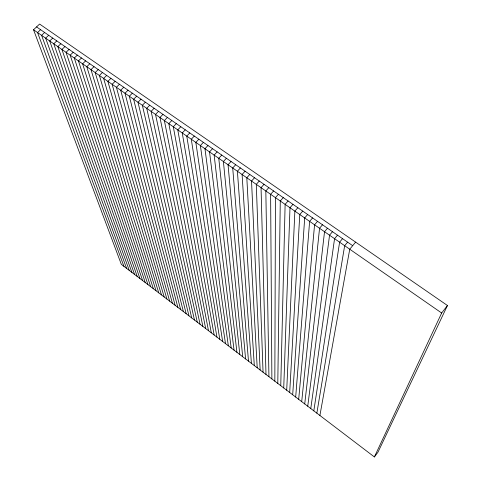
<?xml version="1.0" encoding="UTF-8"?>
<svg xmlns="http://www.w3.org/2000/svg" width="481" height="481" viewBox="0 0 481 481"><rect width="100%" height="100%" fill="white"/><g stroke="black" fill="none" stroke-linecap="round" stroke-linejoin="round"><path stroke-width="0.72" d="M274.837 381.192L275.445 197.649L278.415 194.27M277.796 383.441L280.273 201.004L283.249 197.613M280.76 385.696L285.125 204.365L288.095 200.968M283.73 387.963L289.989 207.744L292.959 204.335M286.712 390.229L294.871 211.135L297.835 207.714M289.694 392.496L299.771 214.532L302.735 211.099M292.688 394.775L304.689 217.947L307.654 214.502M295.683 397.053L309.62 221.368L312.584 217.917M298.689 399.344L314.574 224.807L317.532 221.344M301.701 401.635L319.546 228.259L322.504 224.777M304.72 403.932L324.531 231.716L327.489 228.228M307.744 406.229L329.539 235.191L332.491 231.692M310.774 408.537L334.56 238.678L337.512 235.167M313.81 410.846L339.604 242.177L342.55 238.654M316.853 413.167L344.661 245.689L347.607 242.153M319.901 415.488L349.741 249.212L355.621 242.135M374.392 456.95L441.66 313.011L447.456 305.507L39.592 24.05L33.544 29.768L121.332 264.376L374.392 456.95L377.988 452.188L447.456 305.507M273.605 190.939L270.629 194.306L271.879 378.944M268.807 187.62L265.831 190.981L268.933 376.701M264.027 184.313L261.051 187.662L265.993 374.465M259.265 181.018L256.289 184.355L263.059 372.228M254.521 177.736L251.539 181.06L260.131 370.003M249.789 174.465L246.807 177.778L257.209 367.779M245.082 171.2L242.093 174.507L254.299 365.56M240.38 167.953L237.398 171.242L251.389 363.347M235.702 164.712L232.714 167.995L248.485 361.141M231.036 161.484L228.048 164.755L245.587 358.934M226.389 158.267L223.4 161.532L242.695 356.734M221.759 155.062L218.765 158.315L239.815 354.539M217.141 151.864L214.147 155.11L236.935 352.351M212.542 148.683L209.542 151.918L234.061 350.162M207.954 145.509L204.96 148.731L231.199 347.985M203.385 142.346L200.385 145.563L228.337 345.809M198.833 139.195L195.833 142.4L225.481 343.632M194.294 136.057L191.294 139.249L222.637 341.468M189.773 132.924L186.766 136.111L219.793 339.303M185.263 129.804L182.257 132.978L216.955 337.145M180.784 126.707L177.778 129.87L214.135 334.998M176.305 123.605L173.304 126.762L211.309 332.852M171.831 120.509L168.825 123.653L208.483 330.7M167.382 117.43L164.376 120.569L205.676 328.559M162.951 114.364L159.945 117.49L202.868 326.425M158.532 111.309L155.525 114.424L200.066 324.29M154.13 108.261L151.118 111.37L197.27 322.168M149.741 105.225L146.729 108.321L194.48 320.045M145.37 102.194L142.358 105.285L191.703 317.929M141.011 99.182L137.999 102.261L188.925 315.813M136.664 96.176L133.652 99.242L186.153 313.702M132.335 93.176L129.323 96.242L183.387 311.598M128.024 90.194L125.006 93.242L180.628 309.499M123.719 87.217L120.707 90.26L177.874 307.407M119.432 84.247L116.414 87.283L175.126 305.315M115.157 81.289L112.145 84.319L172.384 303.228M110.901 78.343L107.882 81.361L169.643 301.142M106.656 75.409L103.637 78.415L166.913 299.062M102.423 72.481L99.405 75.475L164.189 296.987M98.208 69.559L95.19 72.547L161.466 294.919M94.005 66.649L90.987 69.631L158.754 292.857M89.815 63.751L86.796 66.727L156.042 290.795M85.642 60.865L82.618 63.823L153.343 288.738M81.475 57.985L78.457 60.937L150.643 286.682M77.327 55.111L74.308 58.057L147.95 284.638M73.196 52.249L70.172 55.189L145.268 282.587M64.965 46.555L61.941 49.471L139.911 278.511M69.072 49.399L66.047 52.327L142.586 280.549M60.871 43.717L57.84 46.633L137.235 276.485M56.788 40.897L53.758 43.795L134.572 274.453M52.718 38.077L49.693 40.975L131.914 272.432M48.659 35.269L45.635 38.161L129.263 270.412M44.619 32.474L41.588 35.353L126.611 268.398M40.59 29.684L37.56 32.558L123.966 266.384M36.574 26.906L352.687 245.671M33.544 29.768L441.66 313.011"/></g></svg>
